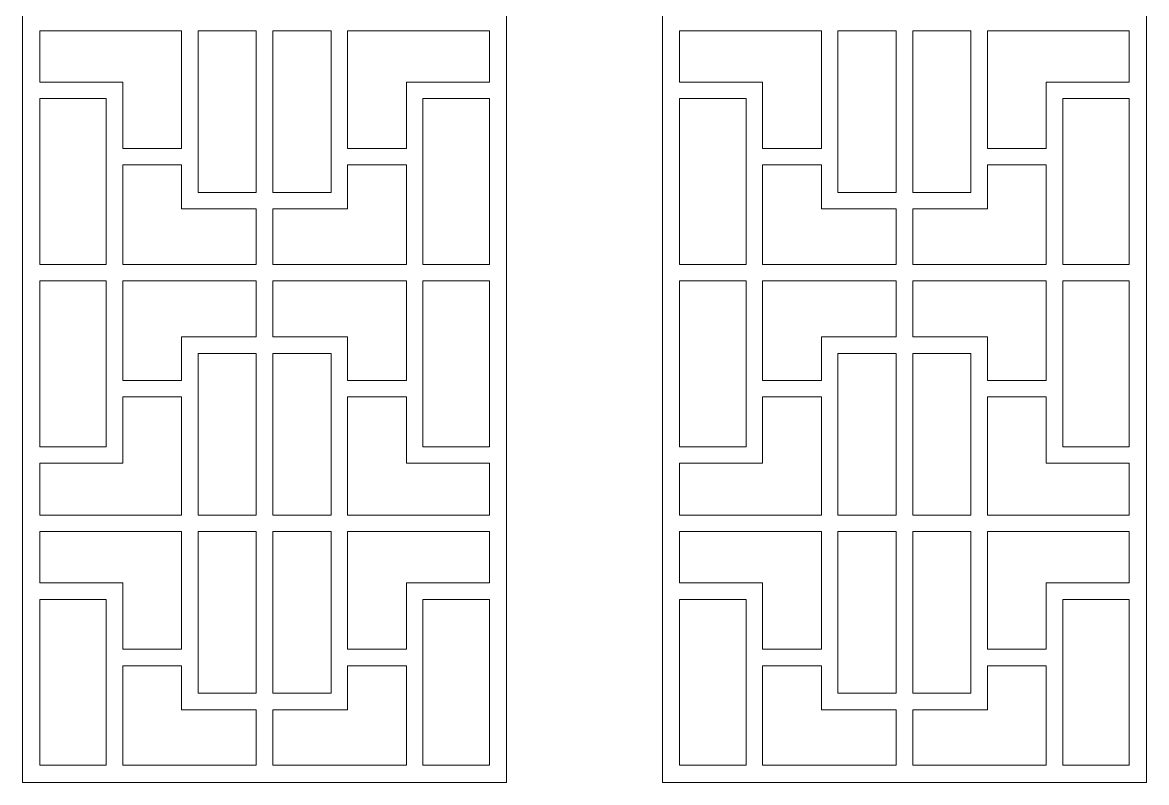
# Model space of a CAD drawing. Header units: centimetres. Extents: x -15.9 to -1.9, y -9.5 to 9.5.
# Drawn here: x -15.89 to -1.85, y -9.5 to 0 of the extents above; entities that cross this region are included whole.
import ezdxf

# ---------------------------------------------------------------- set-up
doc = ezdxf.new("R2010")
doc.units = ezdxf.units.CM
doc.header["$MEASUREMENT"] = 0
doc.layers.add('layer 1', color=7, linetype='Continuous')

msp = doc.modelspace()

# ---------------------------------------------------------------- linework, layer by layer
at = {"layer": 'layer 1', "color": 250, "lineweight": 9}
for points, knots in [([(-15.88583, 9.5), (-15.88583, 9.5), (-9.84037, 9.5), (-9.84037, 9.5), (-9.84037, 9.5), (-9.84037, 9.5), (-9.84037, -9.5), (-9.84037, -9.5), (-9.84037, -9.5), (-9.84037, -9.5), (-15.88583, -9.5), (-15.88583, -9.5), (-15.88583, -9.5), (-15.88583, -9.5), (-15.88583, 9.5), (-15.88583, 9.5)], [0, 0, 0, 0, 0.2, 0.2, 0.2, 0.2, 0.4, 0.4, 0.4, 0.4, 0.6, 0.6, 0.6, 0.6, 1, 1, 1, 1]), ([(-15.6699, -0.10683), (-15.6699, -0.10683), (-15.6699, -0.10683), (-15.6699, -0.10683), (-15.6699, -0.10683), (-15.6699, -0.10683), (-13.90009, -0.10683), (-13.90009, -0.10683), (-13.90009, -0.10683), (-13.90009, -0.10683), (-13.90009, -1.57613), (-13.90009, -1.57613), (-13.90009, -1.57613), (-13.90009, -1.57613), (-14.63343, -1.57613), (-14.63343, -1.57613), (-14.63343, -1.57613), (-14.63343, -1.57613), (-14.63343, -0.74783), (-14.63343, -0.74783), (-14.63343, -0.74783), (-14.97894, -0.74783), (-15.3244, -0.74783), (-15.6699, -0.74783), (-15.6699, -0.74783), (-15.6699, -0.74783), (-15.6699, -0.10683), (-15.6699, -0.10683)], [0, 0, 0, 0, 0.125, 0.125, 0.125, 0.125, 0.25, 0.25, 0.25, 0.25, 0.375, 0.375, 0.375, 0.375, 0.5, 0.5, 0.5, 0.5, 0.625, 0.625, 0.625, 0.625, 0.75, 0.75, 0.75, 0.75, 1, 1, 1, 1]), ([(-12.9668, -2.12583), (-12.9668, -2.12583), (-12.9668, -2.12583), (-12.9668, -2.12583), (-12.9668, -2.12583), (-12.9668, -2.12583), (-13.6927, -2.12583), (-13.6927, -2.12583), (-13.6927, -2.12583), (-13.6927, -2.12583), (-13.6927, -0.10683), (-13.6927, -0.10683), (-13.6927, -0.10683), (-13.6927, -0.10683), (-12.9668, -0.10683), (-12.9668, -0.10683), (-12.9668, -0.10683), (-12.9668, -0.10683), (-12.9668, -2.12583), (-12.9668, -2.12583)], [0, 0, 0, 0, 0.16666667, 0.16666667, 0.16666667, 0.16666667, 0.33333333, 0.33333333, 0.33333333, 0.33333333, 0.5, 0.5, 0.5, 0.5, 0.66666667, 0.66666667, 0.66666667, 0.66666667, 1, 1, 1, 1]), ([(-12.0335, -0.10683), (-12.0335, -0.10683), (-12.0335, -0.10683), (-12.0335, -0.10683), (-12.0335, -0.10683), (-12.0335, -0.10683), (-12.0335, -2.12583), (-12.0335, -2.12583), (-12.0335, -2.12583), (-12.0335, -2.12583), (-12.75938, -2.12583), (-12.75938, -2.12583), (-12.75938, -2.12583), (-12.75938, -2.12583), (-12.75938, -0.10683), (-12.75938, -0.10683), (-12.75938, -0.10683), (-12.75938, -0.10683), (-12.0335, -0.10683), (-12.0335, -0.10683)], [0, 0, 0, 0, 0.16666667, 0.16666667, 0.16666667, 0.16666667, 0.33333333, 0.33333333, 0.33333333, 0.33333333, 0.5, 0.5, 0.5, 0.5, 0.66666667, 0.66666667, 0.66666667, 0.66666667, 1, 1, 1, 1]), ([(-10.05628, -0.74783), (-10.05628, -0.74783), (-10.05628, -0.74783), (-10.05628, -0.74783), (-10.05628, -0.74783), (-10.40178, -0.74783), (-10.74726, -0.74783), (-11.09275, -0.74783), (-11.09275, -0.74783), (-11.09275, -0.74783), (-11.09275, -1.57613), (-11.09275, -1.57613), (-11.09275, -1.57613), (-11.09275, -1.57613), (-11.82609, -1.57613), (-11.82609, -1.57613), (-11.82609, -1.57613), (-11.82609, -1.57613), (-11.82609, -0.10683), (-11.82609, -0.10683), (-11.82609, -0.10683), (-11.82609, -0.10683), (-10.05628, -0.10683), (-10.05628, -0.10683), (-10.05628, -0.10683), (-10.05628, -0.10683), (-10.05628, -0.74783), (-10.05628, -0.74783)], [0, 0, 0, 0, 0.125, 0.125, 0.125, 0.125, 0.25, 0.25, 0.25, 0.25, 0.375, 0.375, 0.375, 0.375, 0.5, 0.5, 0.5, 0.5, 0.625, 0.625, 0.625, 0.625, 0.75, 0.75, 0.75, 0.75, 1, 1, 1, 1]), ([(-15.6699, -0.95491), (-15.6699, -0.95491), (-15.6699, -0.95491), (-15.6699, -0.95491), (-15.6699, -0.95491), (-15.6699, -0.95491), (-14.84084, -0.95491), (-14.84084, -0.95491), (-14.84084, -0.95491), (-14.84084, -0.95491), (-14.84084, -3.02567), (-14.84084, -3.02567), (-14.84084, -3.02567), (-14.84084, -3.02567), (-15.6699, -3.02567), (-15.6699, -3.02567), (-15.6699, -3.02567), (-15.6699, -3.02567), (-15.6699, -0.95491), (-15.6699, -0.95491)], [0, 0, 0, 0, 0.16666667, 0.16666667, 0.16666667, 0.16666667, 0.33333333, 0.33333333, 0.33333333, 0.33333333, 0.5, 0.5, 0.5, 0.5, 0.66666667, 0.66666667, 0.66666667, 0.66666667, 1, 1, 1, 1]), ([(-10.05628, -3.02567), (-10.05628, -3.02567), (-10.05628, -3.02567), (-10.05628, -3.02567), (-10.05628, -3.02567), (-10.05628, -3.02567), (-10.88534, -3.02567), (-10.88534, -3.02567), (-10.88534, -3.02567), (-10.88534, -3.02567), (-10.88534, -0.95491), (-10.88534, -0.95491), (-10.88534, -0.95491), (-10.88534, -0.95491), (-10.05628, -0.95491), (-10.05628, -0.95491), (-10.05628, -0.95491), (-10.05628, -0.95491), (-10.05628, -3.02567), (-10.05628, -3.02567)], [0, 0, 0, 0, 0.16666667, 0.16666667, 0.16666667, 0.16666667, 0.33333333, 0.33333333, 0.33333333, 0.33333333, 0.5, 0.5, 0.5, 0.5, 0.66666667, 0.66666667, 0.66666667, 0.66666667, 1, 1, 1, 1]), ([(-14.63343, -1.78321), (-14.63343, -1.78321), (-14.63343, -1.78321), (-14.63343, -1.78321), (-14.63343, -1.78321), (-14.63343, -1.78321), (-14.63343, -3.02567), (-14.63343, -3.02567), (-14.63343, -3.02567), (-14.63343, -3.02567), (-12.9668, -3.02567), (-12.9668, -3.02567), (-12.9668, -3.02567), (-12.9668, -3.02567), (-12.9668, -2.3329), (-12.9668, -2.3329), (-12.9668, -2.3329), (-12.9668, -2.3329), (-13.90009, -2.3329), (-13.90009, -2.3329), (-13.90009, -2.3329), (-13.90009, -2.3329), (-13.90009, -1.78321), (-13.90009, -1.78321), (-13.90009, -1.78321), (-13.90009, -1.78321), (-14.63343, -1.78321), (-14.63343, -1.78321)], [0, 0, 0, 0, 0.125, 0.125, 0.125, 0.125, 0.25, 0.25, 0.25, 0.25, 0.375, 0.375, 0.375, 0.375, 0.5, 0.5, 0.5, 0.5, 0.625, 0.625, 0.625, 0.625, 0.75, 0.75, 0.75, 0.75, 1, 1, 1, 1]), ([(-11.82609, -1.78321), (-11.82609, -1.78321), (-11.82609, -1.78321), (-11.82609, -1.78321), (-11.82609, -1.78321), (-11.82609, -1.78321), (-11.82609, -2.3329), (-11.82609, -2.3329), (-11.82609, -2.3329), (-11.82609, -2.3329), (-12.75938, -2.3329), (-12.75938, -2.3329), (-12.75938, -2.3329), (-12.75938, -2.3329), (-12.75938, -3.02567), (-12.75938, -3.02567), (-12.75938, -3.02567), (-12.75938, -3.02567), (-11.09275, -3.02567), (-11.09275, -3.02567), (-11.09275, -3.02567), (-11.09275, -3.02567), (-11.09275, -1.78321), (-11.09275, -1.78321), (-11.09275, -1.78321), (-11.09275, -1.78321), (-11.82609, -1.78321), (-11.82609, -1.78321)], [0, 0, 0, 0, 0.125, 0.125, 0.125, 0.125, 0.25, 0.25, 0.25, 0.25, 0.375, 0.375, 0.375, 0.375, 0.5, 0.5, 0.5, 0.5, 0.625, 0.625, 0.625, 0.625, 0.75, 0.75, 0.75, 0.75, 1, 1, 1, 1]), ([(-15.6699, -3.23275), (-15.6699, -3.23275), (-15.6699, -3.23275), (-15.6699, -3.23275), (-15.6699, -3.23275), (-15.6699, -3.23275), (-14.84084, -3.23275), (-14.84084, -3.23275), (-14.84084, -3.23275), (-14.84084, -3.23275), (-14.84084, -5.30351), (-14.84084, -5.30351), (-14.84084, -5.30351), (-14.84084, -5.30351), (-15.6699, -5.30351), (-15.6699, -5.30351), (-15.6699, -5.30351), (-15.6699, -5.30351), (-15.6699, -3.23275), (-15.6699, -3.23275)], [0, 0, 0, 0, 0.16666667, 0.16666667, 0.16666667, 0.16666667, 0.33333333, 0.33333333, 0.33333333, 0.33333333, 0.5, 0.5, 0.5, 0.5, 0.66666667, 0.66666667, 0.66666667, 0.66666667, 1, 1, 1, 1]), ([(-12.9668, -3.23275), (-12.9668, -3.23275), (-12.9668, -3.23275), (-12.9668, -3.23275), (-12.9668, -3.23275), (-12.9668, -3.23275), (-14.63343, -3.23275), (-14.63343, -3.23275), (-14.63343, -3.23275), (-14.63343, -3.23275), (-14.63343, -4.4752), (-14.63343, -4.4752), (-14.63343, -4.4752), (-14.63343, -4.4752), (-13.90009, -4.4752), (-13.90009, -4.4752), (-13.90009, -4.4752), (-13.90009, -4.4752), (-13.90009, -3.93209), (-13.90009, -3.93209), (-13.90009, -3.93209), (-13.90009, -3.93209), (-12.9668, -3.93209), (-12.9668, -3.93209), (-12.9668, -3.93209), (-12.9668, -3.93209), (-12.9668, -3.23275), (-12.9668, -3.23275)], [0, 0, 0, 0, 0.125, 0.125, 0.125, 0.125, 0.25, 0.25, 0.25, 0.25, 0.375, 0.375, 0.375, 0.375, 0.5, 0.5, 0.5, 0.5, 0.625, 0.625, 0.625, 0.625, 0.75, 0.75, 0.75, 0.75, 1, 1, 1, 1]), ([(-11.09275, -3.23275), (-11.09275, -3.23275), (-11.09275, -3.23275), (-11.09275, -3.23275), (-11.09275, -3.23275), (-11.09275, -3.23275), (-12.75938, -3.23275), (-12.75938, -3.23275), (-12.75938, -3.23275), (-12.75938, -3.23275), (-12.75938, -3.93209), (-12.75938, -3.93209), (-12.75938, -3.93209), (-12.75938, -3.93209), (-11.82609, -3.93209), (-11.82609, -3.93209), (-11.82609, -3.93209), (-11.82609, -3.93209), (-11.82609, -4.4752), (-11.82609, -4.4752), (-11.82609, -4.4752), (-11.82609, -4.4752), (-11.09275, -4.4752), (-11.09275, -4.4752), (-11.09275, -4.4752), (-11.09275, -4.4752), (-11.09275, -3.23275), (-11.09275, -3.23275)], [0, 0, 0, 0, 0.125, 0.125, 0.125, 0.125, 0.25, 0.25, 0.25, 0.25, 0.375, 0.375, 0.375, 0.375, 0.5, 0.5, 0.5, 0.5, 0.625, 0.625, 0.625, 0.625, 0.75, 0.75, 0.75, 0.75, 1, 1, 1, 1]), ([(-10.05628, -5.30351), (-10.05628, -5.30351), (-10.05628, -5.30351), (-10.05628, -5.30351), (-10.05628, -5.30351), (-10.05628, -5.30351), (-10.88534, -5.30351), (-10.88534, -5.30351), (-10.88534, -5.30351), (-10.88534, -5.30351), (-10.88534, -3.23275), (-10.88534, -3.23275), (-10.88534, -3.23275), (-10.88534, -3.23275), (-10.05628, -3.23275), (-10.05628, -3.23275), (-10.05628, -3.23275), (-10.05628, -3.23275), (-10.05628, -5.30351), (-10.05628, -5.30351)], [0, 0, 0, 0, 0.16666667, 0.16666667, 0.16666667, 0.16666667, 0.33333333, 0.33333333, 0.33333333, 0.33333333, 0.5, 0.5, 0.5, 0.5, 0.66666667, 0.66666667, 0.66666667, 0.66666667, 1, 1, 1, 1]), ([(-13.6927, -4.13916), (-13.6927, -4.13916), (-13.6927, -4.13916), (-13.6927, -4.13916), (-13.6927, -4.13916), (-13.6927, -4.13916), (-12.9668, -4.13916), (-12.9668, -4.13916), (-12.9668, -4.13916), (-12.9668, -4.13916), (-12.9668, -6.15817), (-12.9668, -6.15817), (-12.9668, -6.15817), (-12.9668, -6.15817), (-13.6927, -6.15817), (-13.6927, -6.15817), (-13.6927, -6.15817), (-13.6927, -6.15817), (-13.6927, -4.13916), (-13.6927, -4.13916)], [0, 0, 0, 0, 0.16666667, 0.16666667, 0.16666667, 0.16666667, 0.33333333, 0.33333333, 0.33333333, 0.33333333, 0.5, 0.5, 0.5, 0.5, 0.66666667, 0.66666667, 0.66666667, 0.66666667, 1, 1, 1, 1]), ([(-12.75938, -4.13916), (-12.75938, -4.13916), (-12.75938, -4.13916), (-12.75938, -4.13916), (-12.75938, -4.13916), (-12.75938, -4.13916), (-12.0335, -4.13916), (-12.0335, -4.13916), (-12.0335, -4.13916), (-12.0335, -4.13916), (-12.0335, -6.15817), (-12.0335, -6.15817), (-12.0335, -6.15817), (-12.0335, -6.15817), (-12.75938, -6.15817), (-12.75938, -6.15817), (-12.75938, -6.15817), (-12.75938, -6.15817), (-12.75938, -4.13916), (-12.75938, -4.13916)], [0, 0, 0, 0, 0.16666667, 0.16666667, 0.16666667, 0.16666667, 0.33333333, 0.33333333, 0.33333333, 0.33333333, 0.5, 0.5, 0.5, 0.5, 0.66666667, 0.66666667, 0.66666667, 0.66666667, 1, 1, 1, 1]), ([(-15.6699, -5.51059), (-15.6699, -5.51059), (-15.6699, -5.51059), (-15.6699, -5.51059), (-15.6699, -5.51059), (-15.3244, -5.51059), (-14.97894, -5.51059), (-14.63343, -5.51059), (-14.63343, -5.51059), (-14.63343, -5.51059), (-14.63343, -4.68229), (-14.63343, -4.68229), (-14.63343, -4.68229), (-14.63343, -4.68229), (-13.90009, -4.68229), (-13.90009, -4.68229), (-13.90009, -4.68229), (-13.90009, -4.68229), (-13.90009, -6.15817), (-13.90009, -6.15817), (-13.90009, -6.15817), (-13.90009, -6.15817), (-15.6699, -6.15817), (-15.6699, -6.15817), (-15.6699, -6.15817), (-15.6699, -6.15817), (-15.6699, -5.51059), (-15.6699, -5.51059)], [0, 0, 0, 0, 0.125, 0.125, 0.125, 0.125, 0.25, 0.25, 0.25, 0.25, 0.375, 0.375, 0.375, 0.375, 0.5, 0.5, 0.5, 0.5, 0.625, 0.625, 0.625, 0.625, 0.75, 0.75, 0.75, 0.75, 1, 1, 1, 1]), ([(-10.05628, -6.15817), (-10.05628, -6.15817), (-10.05628, -6.15817), (-10.05628, -6.15817), (-10.05628, -6.15817), (-10.05628, -6.15817), (-11.82609, -6.15817), (-11.82609, -6.15817), (-11.82609, -6.15817), (-11.82609, -6.15817), (-11.82609, -4.68229), (-11.82609, -4.68229), (-11.82609, -4.68229), (-11.82609, -4.68229), (-11.09275, -4.68229), (-11.09275, -4.68229), (-11.09275, -4.68229), (-11.09275, -4.68229), (-11.09275, -5.51059), (-11.09275, -5.51059), (-11.09275, -5.51059), (-10.74726, -5.51059), (-10.40178, -5.51059), (-10.05628, -5.51059), (-10.05628, -5.51059), (-10.05628, -5.51059), (-10.05628, -6.15817), (-10.05628, -6.15817)], [0, 0, 0, 0, 0.125, 0.125, 0.125, 0.125, 0.25, 0.25, 0.25, 0.25, 0.375, 0.375, 0.375, 0.375, 0.5, 0.5, 0.5, 0.5, 0.625, 0.625, 0.625, 0.625, 0.75, 0.75, 0.75, 0.75, 1, 1, 1, 1]), ([(-15.6699, -6.36525), (-15.6699, -6.36525), (-15.6699, -6.36525), (-15.6699, -6.36525), (-15.6699, -6.36525), (-15.6699, -6.36525), (-13.90009, -6.36525), (-13.90009, -6.36525), (-13.90009, -6.36525), (-13.90009, -6.36525), (-13.90009, -7.83456), (-13.90009, -7.83456), (-13.90009, -7.83456), (-13.90009, -7.83456), (-14.63343, -7.83456), (-14.63343, -7.83456), (-14.63343, -7.83456), (-14.63343, -7.83456), (-14.63343, -7.00625), (-14.63343, -7.00625), (-14.63343, -7.00625), (-14.97894, -7.00625), (-15.3244, -7.00625), (-15.6699, -7.00625), (-15.6699, -7.00625), (-15.6699, -7.00625), (-15.6699, -6.36525), (-15.6699, -6.36525)], [0, 0, 0, 0, 0.125, 0.125, 0.125, 0.125, 0.25, 0.25, 0.25, 0.25, 0.375, 0.375, 0.375, 0.375, 0.5, 0.5, 0.5, 0.5, 0.625, 0.625, 0.625, 0.625, 0.75, 0.75, 0.75, 0.75, 1, 1, 1, 1]), ([(-12.9668, -8.38424), (-12.9668, -8.38424), (-12.9668, -8.38424), (-12.9668, -8.38424), (-12.9668, -8.38424), (-12.9668, -8.38424), (-13.6927, -8.38424), (-13.6927, -8.38424), (-13.6927, -8.38424), (-13.6927, -8.38424), (-13.6927, -6.36525), (-13.6927, -6.36525), (-13.6927, -6.36525), (-13.6927, -6.36525), (-12.9668, -6.36525), (-12.9668, -6.36525), (-12.9668, -6.36525), (-12.9668, -6.36525), (-12.9668, -8.38424), (-12.9668, -8.38424)], [0, 0, 0, 0, 0.16666667, 0.16666667, 0.16666667, 0.16666667, 0.33333333, 0.33333333, 0.33333333, 0.33333333, 0.5, 0.5, 0.5, 0.5, 0.66666667, 0.66666667, 0.66666667, 0.66666667, 1, 1, 1, 1]), ([(-12.0335, -6.36525), (-12.0335, -6.36525), (-12.0335, -6.36525), (-12.0335, -6.36525), (-12.0335, -6.36525), (-12.0335, -6.36525), (-12.0335, -8.38424), (-12.0335, -8.38424), (-12.0335, -8.38424), (-12.0335, -8.38424), (-12.75938, -8.38424), (-12.75938, -8.38424), (-12.75938, -8.38424), (-12.75938, -8.38424), (-12.75938, -6.36525), (-12.75938, -6.36525), (-12.75938, -6.36525), (-12.75938, -6.36525), (-12.0335, -6.36525), (-12.0335, -6.36525)], [0, 0, 0, 0, 0.16666667, 0.16666667, 0.16666667, 0.16666667, 0.33333333, 0.33333333, 0.33333333, 0.33333333, 0.5, 0.5, 0.5, 0.5, 0.66666667, 0.66666667, 0.66666667, 0.66666667, 1, 1, 1, 1]), ([(-10.05628, -7.00625), (-10.05628, -7.00625), (-10.05628, -7.00625), (-10.05628, -7.00625), (-10.05628, -7.00625), (-10.40178, -7.00625), (-10.74726, -7.00625), (-11.09275, -7.00625), (-11.09275, -7.00625), (-11.09275, -7.00625), (-11.09275, -7.83456), (-11.09275, -7.83456), (-11.09275, -7.83456), (-11.09275, -7.83456), (-11.82609, -7.83456), (-11.82609, -7.83456), (-11.82609, -7.83456), (-11.82609, -7.83456), (-11.82609, -6.36525), (-11.82609, -6.36525), (-11.82609, -6.36525), (-11.82609, -6.36525), (-10.05628, -6.36525), (-10.05628, -6.36525), (-10.05628, -6.36525), (-10.05628, -6.36525), (-10.05628, -7.00625), (-10.05628, -7.00625)], [0, 0, 0, 0, 0.125, 0.125, 0.125, 0.125, 0.25, 0.25, 0.25, 0.25, 0.375, 0.375, 0.375, 0.375, 0.5, 0.5, 0.5, 0.5, 0.625, 0.625, 0.625, 0.625, 0.75, 0.75, 0.75, 0.75, 1, 1, 1, 1]), ([(-15.6699, -7.21333), (-15.6699, -7.21333), (-15.6699, -7.21333), (-15.6699, -7.21333), (-15.6699, -7.21333), (-15.6699, -7.21333), (-14.84084, -7.21333), (-14.84084, -7.21333), (-14.84084, -7.21333), (-14.84084, -7.21333), (-14.84084, -9.28409), (-14.84084, -9.28409), (-14.84084, -9.28409), (-14.84084, -9.28409), (-15.6699, -9.28409), (-15.6699, -9.28409), (-15.6699, -9.28409), (-15.6699, -9.28409), (-15.6699, -7.21333), (-15.6699, -7.21333)], [0, 0, 0, 0, 0.16666667, 0.16666667, 0.16666667, 0.16666667, 0.33333333, 0.33333333, 0.33333333, 0.33333333, 0.5, 0.5, 0.5, 0.5, 0.66666667, 0.66666667, 0.66666667, 0.66666667, 1, 1, 1, 1]), ([(-10.88534, -9.28409), (-10.88534, -9.28409), (-10.88534, -9.28409), (-10.88534, -9.28409), (-10.88534, -9.28409), (-10.88534, -9.28409), (-10.88534, -7.21333), (-10.88534, -7.21333), (-10.88534, -7.21333), (-10.88534, -7.21333), (-10.05628, -7.21333), (-10.05628, -7.21333), (-10.05628, -7.21333), (-10.05628, -7.21333), (-10.05628, -9.28409), (-10.05628, -9.28409), (-10.05628, -9.28409), (-10.05628, -9.28409), (-10.88534, -9.28409), (-10.88534, -9.28409)], [0, 0, 0, 0, 0.16666667, 0.16666667, 0.16666667, 0.16666667, 0.33333333, 0.33333333, 0.33333333, 0.33333333, 0.5, 0.5, 0.5, 0.5, 0.66666667, 0.66666667, 0.66666667, 0.66666667, 1, 1, 1, 1]), ([(-14.63343, -9.28409), (-14.63343, -9.28409), (-14.63343, -9.28409), (-14.63343, -9.28409), (-14.63343, -9.28409), (-14.63343, -9.28409), (-14.63343, -8.04163), (-14.63343, -8.04163), (-14.63343, -8.04163), (-14.63343, -8.04163), (-13.90009, -8.04163), (-13.90009, -8.04163), (-13.90009, -8.04163), (-13.90009, -8.04163), (-13.90009, -8.59133), (-13.90009, -8.59133), (-13.90009, -8.59133), (-13.90009, -8.59133), (-12.9668, -8.59133), (-12.9668, -8.59133), (-12.9668, -8.59133), (-12.9668, -8.59133), (-12.9668, -9.28409), (-12.9668, -9.28409), (-12.9668, -9.28409), (-12.9668, -9.28409), (-14.63343, -9.28409), (-14.63343, -9.28409)], [0, 0, 0, 0, 0.125, 0.125, 0.125, 0.125, 0.25, 0.25, 0.25, 0.25, 0.375, 0.375, 0.375, 0.375, 0.5, 0.5, 0.5, 0.5, 0.625, 0.625, 0.625, 0.625, 0.75, 0.75, 0.75, 0.75, 1, 1, 1, 1]), ([(-12.75938, -9.28409), (-12.75938, -9.28409), (-12.75938, -9.28409), (-12.75938, -9.28409), (-12.75938, -9.28409), (-12.75938, -9.28409), (-12.75938, -8.59133), (-12.75938, -8.59133), (-12.75938, -8.59133), (-12.75938, -8.59133), (-11.82609, -8.59133), (-11.82609, -8.59133), (-11.82609, -8.59133), (-11.82609, -8.59133), (-11.82609, -8.04163), (-11.82609, -8.04163), (-11.82609, -8.04163), (-11.82609, -8.04163), (-11.09275, -8.04163), (-11.09275, -8.04163), (-11.09275, -8.04163), (-11.09275, -8.04163), (-11.09275, -9.28409), (-11.09275, -9.28409), (-11.09275, -9.28409), (-11.09275, -9.28409), (-12.75938, -9.28409), (-12.75938, -9.28409)], [0, 0, 0, 0, 0.125, 0.125, 0.125, 0.125, 0.25, 0.25, 0.25, 0.25, 0.375, 0.375, 0.375, 0.375, 0.5, 0.5, 0.5, 0.5, 0.625, 0.625, 0.625, 0.625, 0.75, 0.75, 0.75, 0.75, 1, 1, 1, 1])]:
    msp.add_open_spline(points, degree=3, knots=knots, dxfattribs=at)
at = {"layer": 'layer 1', "color": 7, "lineweight": 9}
for points, knots in [([(-7.89628, 9.5), (-7.89628, 9.5), (-1.85082, 9.5), (-1.85082, 9.5), (-1.85082, 9.5), (-1.85082, 9.5), (-1.85082, -9.5), (-1.85082, -9.5), (-1.85082, -9.5), (-1.85082, -9.5), (-7.89628, -9.5), (-7.89628, -9.5), (-7.89628, -9.5), (-7.89628, -9.5), (-7.89628, 9.5), (-7.89628, 9.5)], [0, 0, 0, 0, 0.2, 0.2, 0.2, 0.2, 0.4, 0.4, 0.4, 0.4, 0.6, 0.6, 0.6, 0.6, 1, 1, 1, 1]), ([(-7.68035, -0.10683), (-7.68035, -0.10683), (-7.68035, -0.10683), (-7.68035, -0.10683), (-7.68035, -0.10683), (-7.68035, -0.10683), (-5.91054, -0.10683), (-5.91054, -0.10683), (-5.91054, -0.10683), (-5.91054, -0.10683), (-5.91054, -1.57613), (-5.91054, -1.57613), (-5.91054, -1.57613), (-5.91054, -1.57613), (-6.64388, -1.57613), (-6.64388, -1.57613), (-6.64388, -1.57613), (-6.64388, -1.57613), (-6.64388, -0.74783), (-6.64388, -0.74783), (-6.64388, -0.74783), (-6.98939, -0.74783), (-7.33485, -0.74783), (-7.68035, -0.74783), (-7.68035, -0.74783), (-7.68035, -0.74783), (-7.68035, -0.10683), (-7.68035, -0.10683)], [0, 0, 0, 0, 0.125, 0.125, 0.125, 0.125, 0.25, 0.25, 0.25, 0.25, 0.375, 0.375, 0.375, 0.375, 0.5, 0.5, 0.5, 0.5, 0.625, 0.625, 0.625, 0.625, 0.75, 0.75, 0.75, 0.75, 1, 1, 1, 1]), ([(-4.97725, -2.12583), (-4.97725, -2.12583), (-4.97725, -2.12583), (-4.97725, -2.12583), (-4.97725, -2.12583), (-4.97725, -2.12583), (-5.70315, -2.12583), (-5.70315, -2.12583), (-5.70315, -2.12583), (-5.70315, -2.12583), (-5.70315, -0.10683), (-5.70315, -0.10683), (-5.70315, -0.10683), (-5.70315, -0.10683), (-4.97725, -0.10683), (-4.97725, -0.10683), (-4.97725, -0.10683), (-4.97725, -0.10683), (-4.97725, -2.12583), (-4.97725, -2.12583)], [0, 0, 0, 0, 0.16666667, 0.16666667, 0.16666667, 0.16666667, 0.33333333, 0.33333333, 0.33333333, 0.33333333, 0.5, 0.5, 0.5, 0.5, 0.66666667, 0.66666667, 0.66666667, 0.66666667, 1, 1, 1, 1]), ([(-4.04395, -0.10683), (-4.04395, -0.10683), (-4.04395, -0.10683), (-4.04395, -0.10683), (-4.04395, -0.10683), (-4.04395, -0.10683), (-4.04395, -2.12583), (-4.04395, -2.12583), (-4.04395, -2.12583), (-4.04395, -2.12583), (-4.76983, -2.12583), (-4.76983, -2.12583), (-4.76983, -2.12583), (-4.76983, -2.12583), (-4.76983, -0.10683), (-4.76983, -0.10683), (-4.76983, -0.10683), (-4.76983, -0.10683), (-4.04395, -0.10683), (-4.04395, -0.10683)], [0, 0, 0, 0, 0.16666667, 0.16666667, 0.16666667, 0.16666667, 0.33333333, 0.33333333, 0.33333333, 0.33333333, 0.5, 0.5, 0.5, 0.5, 0.66666667, 0.66666667, 0.66666667, 0.66666667, 1, 1, 1, 1]), ([(-2.06673, -0.74783), (-2.06673, -0.74783), (-2.06673, -0.74783), (-2.06673, -0.74783), (-2.06673, -0.74783), (-2.41223, -0.74783), (-2.75771, -0.74783), (-3.1032, -0.74783), (-3.1032, -0.74783), (-3.1032, -0.74783), (-3.1032, -1.57613), (-3.1032, -1.57613), (-3.1032, -1.57613), (-3.1032, -1.57613), (-3.83654, -1.57613), (-3.83654, -1.57613), (-3.83654, -1.57613), (-3.83654, -1.57613), (-3.83654, -0.10683), (-3.83654, -0.10683), (-3.83654, -0.10683), (-3.83654, -0.10683), (-2.06673, -0.10683), (-2.06673, -0.10683), (-2.06673, -0.10683), (-2.06673, -0.10683), (-2.06673, -0.74783), (-2.06673, -0.74783)], [0, 0, 0, 0, 0.125, 0.125, 0.125, 0.125, 0.25, 0.25, 0.25, 0.25, 0.375, 0.375, 0.375, 0.375, 0.5, 0.5, 0.5, 0.5, 0.625, 0.625, 0.625, 0.625, 0.75, 0.75, 0.75, 0.75, 1, 1, 1, 1]), ([(-7.68035, -0.95491), (-7.68035, -0.95491), (-7.68035, -0.95491), (-7.68035, -0.95491), (-7.68035, -0.95491), (-7.68035, -0.95491), (-6.85129, -0.95491), (-6.85129, -0.95491), (-6.85129, -0.95491), (-6.85129, -0.95491), (-6.85129, -3.02567), (-6.85129, -3.02567), (-6.85129, -3.02567), (-6.85129, -3.02567), (-7.68035, -3.02567), (-7.68035, -3.02567), (-7.68035, -3.02567), (-7.68035, -3.02567), (-7.68035, -0.95491), (-7.68035, -0.95491)], [0, 0, 0, 0, 0.16666667, 0.16666667, 0.16666667, 0.16666667, 0.33333333, 0.33333333, 0.33333333, 0.33333333, 0.5, 0.5, 0.5, 0.5, 0.66666667, 0.66666667, 0.66666667, 0.66666667, 1, 1, 1, 1]), ([(-2.06673, -3.02567), (-2.06673, -3.02567), (-2.06673, -3.02567), (-2.06673, -3.02567), (-2.06673, -3.02567), (-2.06673, -3.02567), (-2.89579, -3.02567), (-2.89579, -3.02567), (-2.89579, -3.02567), (-2.89579, -3.02567), (-2.89579, -0.95491), (-2.89579, -0.95491), (-2.89579, -0.95491), (-2.89579, -0.95491), (-2.06673, -0.95491), (-2.06673, -0.95491), (-2.06673, -0.95491), (-2.06673, -0.95491), (-2.06673, -3.02567), (-2.06673, -3.02567)], [0, 0, 0, 0, 0.16666667, 0.16666667, 0.16666667, 0.16666667, 0.33333333, 0.33333333, 0.33333333, 0.33333333, 0.5, 0.5, 0.5, 0.5, 0.66666667, 0.66666667, 0.66666667, 0.66666667, 1, 1, 1, 1]), ([(-6.64388, -1.78321), (-6.64388, -1.78321), (-6.64388, -1.78321), (-6.64388, -1.78321), (-6.64388, -1.78321), (-6.64388, -1.78321), (-6.64388, -3.02567), (-6.64388, -3.02567), (-6.64388, -3.02567), (-6.64388, -3.02567), (-4.97725, -3.02567), (-4.97725, -3.02567), (-4.97725, -3.02567), (-4.97725, -3.02567), (-4.97725, -2.3329), (-4.97725, -2.3329), (-4.97725, -2.3329), (-4.97725, -2.3329), (-5.91054, -2.3329), (-5.91054, -2.3329), (-5.91054, -2.3329), (-5.91054, -2.3329), (-5.91054, -1.78321), (-5.91054, -1.78321), (-5.91054, -1.78321), (-5.91054, -1.78321), (-6.64388, -1.78321), (-6.64388, -1.78321)], [0, 0, 0, 0, 0.125, 0.125, 0.125, 0.125, 0.25, 0.25, 0.25, 0.25, 0.375, 0.375, 0.375, 0.375, 0.5, 0.5, 0.5, 0.5, 0.625, 0.625, 0.625, 0.625, 0.75, 0.75, 0.75, 0.75, 1, 1, 1, 1]), ([(-3.83654, -1.78321), (-3.83654, -1.78321), (-3.83654, -1.78321), (-3.83654, -1.78321), (-3.83654, -1.78321), (-3.83654, -1.78321), (-3.83654, -2.3329), (-3.83654, -2.3329), (-3.83654, -2.3329), (-3.83654, -2.3329), (-4.76983, -2.3329), (-4.76983, -2.3329), (-4.76983, -2.3329), (-4.76983, -2.3329), (-4.76983, -3.02567), (-4.76983, -3.02567), (-4.76983, -3.02567), (-4.76983, -3.02567), (-3.1032, -3.02567), (-3.1032, -3.02567), (-3.1032, -3.02567), (-3.1032, -3.02567), (-3.1032, -1.78321), (-3.1032, -1.78321), (-3.1032, -1.78321), (-3.1032, -1.78321), (-3.83654, -1.78321), (-3.83654, -1.78321)], [0, 0, 0, 0, 0.125, 0.125, 0.125, 0.125, 0.25, 0.25, 0.25, 0.25, 0.375, 0.375, 0.375, 0.375, 0.5, 0.5, 0.5, 0.5, 0.625, 0.625, 0.625, 0.625, 0.75, 0.75, 0.75, 0.75, 1, 1, 1, 1]), ([(-7.68035, -3.23275), (-7.68035, -3.23275), (-7.68035, -3.23275), (-7.68035, -3.23275), (-7.68035, -3.23275), (-7.68035, -3.23275), (-6.85129, -3.23275), (-6.85129, -3.23275), (-6.85129, -3.23275), (-6.85129, -3.23275), (-6.85129, -5.30351), (-6.85129, -5.30351), (-6.85129, -5.30351), (-6.85129, -5.30351), (-7.68035, -5.30351), (-7.68035, -5.30351), (-7.68035, -5.30351), (-7.68035, -5.30351), (-7.68035, -3.23275), (-7.68035, -3.23275)], [0, 0, 0, 0, 0.16666667, 0.16666667, 0.16666667, 0.16666667, 0.33333333, 0.33333333, 0.33333333, 0.33333333, 0.5, 0.5, 0.5, 0.5, 0.66666667, 0.66666667, 0.66666667, 0.66666667, 1, 1, 1, 1]), ([(-4.97725, -3.23275), (-4.97725, -3.23275), (-4.97725, -3.23275), (-4.97725, -3.23275), (-4.97725, -3.23275), (-4.97725, -3.23275), (-6.64388, -3.23275), (-6.64388, -3.23275), (-6.64388, -3.23275), (-6.64388, -3.23275), (-6.64388, -4.4752), (-6.64388, -4.4752), (-6.64388, -4.4752), (-6.64388, -4.4752), (-5.91054, -4.4752), (-5.91054, -4.4752), (-5.91054, -4.4752), (-5.91054, -4.4752), (-5.91054, -3.93209), (-5.91054, -3.93209), (-5.91054, -3.93209), (-5.91054, -3.93209), (-4.97725, -3.93209), (-4.97725, -3.93209), (-4.97725, -3.93209), (-4.97725, -3.93209), (-4.97725, -3.23275), (-4.97725, -3.23275)], [0, 0, 0, 0, 0.125, 0.125, 0.125, 0.125, 0.25, 0.25, 0.25, 0.25, 0.375, 0.375, 0.375, 0.375, 0.5, 0.5, 0.5, 0.5, 0.625, 0.625, 0.625, 0.625, 0.75, 0.75, 0.75, 0.75, 1, 1, 1, 1]), ([(-3.1032, -3.23275), (-3.1032, -3.23275), (-3.1032, -3.23275), (-3.1032, -3.23275), (-3.1032, -3.23275), (-3.1032, -3.23275), (-4.76983, -3.23275), (-4.76983, -3.23275), (-4.76983, -3.23275), (-4.76983, -3.23275), (-4.76983, -3.93209), (-4.76983, -3.93209), (-4.76983, -3.93209), (-4.76983, -3.93209), (-3.83654, -3.93209), (-3.83654, -3.93209), (-3.83654, -3.93209), (-3.83654, -3.93209), (-3.83654, -4.4752), (-3.83654, -4.4752), (-3.83654, -4.4752), (-3.83654, -4.4752), (-3.1032, -4.4752), (-3.1032, -4.4752), (-3.1032, -4.4752), (-3.1032, -4.4752), (-3.1032, -3.23275), (-3.1032, -3.23275)], [0, 0, 0, 0, 0.125, 0.125, 0.125, 0.125, 0.25, 0.25, 0.25, 0.25, 0.375, 0.375, 0.375, 0.375, 0.5, 0.5, 0.5, 0.5, 0.625, 0.625, 0.625, 0.625, 0.75, 0.75, 0.75, 0.75, 1, 1, 1, 1]), ([(-2.06673, -5.30351), (-2.06673, -5.30351), (-2.06673, -5.30351), (-2.06673, -5.30351), (-2.06673, -5.30351), (-2.06673, -5.30351), (-2.89579, -5.30351), (-2.89579, -5.30351), (-2.89579, -5.30351), (-2.89579, -5.30351), (-2.89579, -3.23275), (-2.89579, -3.23275), (-2.89579, -3.23275), (-2.89579, -3.23275), (-2.06673, -3.23275), (-2.06673, -3.23275), (-2.06673, -3.23275), (-2.06673, -3.23275), (-2.06673, -5.30351), (-2.06673, -5.30351)], [0, 0, 0, 0, 0.16666667, 0.16666667, 0.16666667, 0.16666667, 0.33333333, 0.33333333, 0.33333333, 0.33333333, 0.5, 0.5, 0.5, 0.5, 0.66666667, 0.66666667, 0.66666667, 0.66666667, 1, 1, 1, 1]), ([(-5.70315, -4.13916), (-5.70315, -4.13916), (-5.70315, -4.13916), (-5.70315, -4.13916), (-5.70315, -4.13916), (-5.70315, -4.13916), (-4.97725, -4.13916), (-4.97725, -4.13916), (-4.97725, -4.13916), (-4.97725, -4.13916), (-4.97725, -6.15817), (-4.97725, -6.15817), (-4.97725, -6.15817), (-4.97725, -6.15817), (-5.70315, -6.15817), (-5.70315, -6.15817), (-5.70315, -6.15817), (-5.70315, -6.15817), (-5.70315, -4.13916), (-5.70315, -4.13916)], [0, 0, 0, 0, 0.16666667, 0.16666667, 0.16666667, 0.16666667, 0.33333333, 0.33333333, 0.33333333, 0.33333333, 0.5, 0.5, 0.5, 0.5, 0.66666667, 0.66666667, 0.66666667, 0.66666667, 1, 1, 1, 1]), ([(-4.76983, -4.13916), (-4.76983, -4.13916), (-4.76983, -4.13916), (-4.76983, -4.13916), (-4.76983, -4.13916), (-4.76983, -4.13916), (-4.04395, -4.13916), (-4.04395, -4.13916), (-4.04395, -4.13916), (-4.04395, -4.13916), (-4.04395, -6.15817), (-4.04395, -6.15817), (-4.04395, -6.15817), (-4.04395, -6.15817), (-4.76983, -6.15817), (-4.76983, -6.15817), (-4.76983, -6.15817), (-4.76983, -6.15817), (-4.76983, -4.13916), (-4.76983, -4.13916)], [0, 0, 0, 0, 0.16666667, 0.16666667, 0.16666667, 0.16666667, 0.33333333, 0.33333333, 0.33333333, 0.33333333, 0.5, 0.5, 0.5, 0.5, 0.66666667, 0.66666667, 0.66666667, 0.66666667, 1, 1, 1, 1]), ([(-7.68035, -5.51059), (-7.68035, -5.51059), (-7.68035, -5.51059), (-7.68035, -5.51059), (-7.68035, -5.51059), (-7.33485, -5.51059), (-6.98939, -5.51059), (-6.64388, -5.51059), (-6.64388, -5.51059), (-6.64388, -5.51059), (-6.64388, -4.68229), (-6.64388, -4.68229), (-6.64388, -4.68229), (-6.64388, -4.68229), (-5.91054, -4.68229), (-5.91054, -4.68229), (-5.91054, -4.68229), (-5.91054, -4.68229), (-5.91054, -6.15817), (-5.91054, -6.15817), (-5.91054, -6.15817), (-5.91054, -6.15817), (-7.68035, -6.15817), (-7.68035, -6.15817), (-7.68035, -6.15817), (-7.68035, -6.15817), (-7.68035, -5.51059), (-7.68035, -5.51059)], [0, 0, 0, 0, 0.125, 0.125, 0.125, 0.125, 0.25, 0.25, 0.25, 0.25, 0.375, 0.375, 0.375, 0.375, 0.5, 0.5, 0.5, 0.5, 0.625, 0.625, 0.625, 0.625, 0.75, 0.75, 0.75, 0.75, 1, 1, 1, 1]), ([(-2.06673, -6.15817), (-2.06673, -6.15817), (-2.06673, -6.15817), (-2.06673, -6.15817), (-2.06673, -6.15817), (-2.06673, -6.15817), (-3.83654, -6.15817), (-3.83654, -6.15817), (-3.83654, -6.15817), (-3.83654, -6.15817), (-3.83654, -4.68229), (-3.83654, -4.68229), (-3.83654, -4.68229), (-3.83654, -4.68229), (-3.1032, -4.68229), (-3.1032, -4.68229), (-3.1032, -4.68229), (-3.1032, -4.68229), (-3.1032, -5.51059), (-3.1032, -5.51059), (-3.1032, -5.51059), (-2.75771, -5.51059), (-2.41223, -5.51059), (-2.06673, -5.51059), (-2.06673, -5.51059), (-2.06673, -5.51059), (-2.06673, -6.15817), (-2.06673, -6.15817)], [0, 0, 0, 0, 0.125, 0.125, 0.125, 0.125, 0.25, 0.25, 0.25, 0.25, 0.375, 0.375, 0.375, 0.375, 0.5, 0.5, 0.5, 0.5, 0.625, 0.625, 0.625, 0.625, 0.75, 0.75, 0.75, 0.75, 1, 1, 1, 1]), ([(-7.68035, -6.36525), (-7.68035, -6.36525), (-7.68035, -6.36525), (-7.68035, -6.36525), (-7.68035, -6.36525), (-7.68035, -6.36525), (-5.91054, -6.36525), (-5.91054, -6.36525), (-5.91054, -6.36525), (-5.91054, -6.36525), (-5.91054, -7.83456), (-5.91054, -7.83456), (-5.91054, -7.83456), (-5.91054, -7.83456), (-6.64388, -7.83456), (-6.64388, -7.83456), (-6.64388, -7.83456), (-6.64388, -7.83456), (-6.64388, -7.00625), (-6.64388, -7.00625), (-6.64388, -7.00625), (-6.98939, -7.00625), (-7.33485, -7.00625), (-7.68035, -7.00625), (-7.68035, -7.00625), (-7.68035, -7.00625), (-7.68035, -6.36525), (-7.68035, -6.36525)], [0, 0, 0, 0, 0.125, 0.125, 0.125, 0.125, 0.25, 0.25, 0.25, 0.25, 0.375, 0.375, 0.375, 0.375, 0.5, 0.5, 0.5, 0.5, 0.625, 0.625, 0.625, 0.625, 0.75, 0.75, 0.75, 0.75, 1, 1, 1, 1]), ([(-4.97725, -8.38424), (-4.97725, -8.38424), (-4.97725, -8.38424), (-4.97725, -8.38424), (-4.97725, -8.38424), (-4.97725, -8.38424), (-5.70315, -8.38424), (-5.70315, -8.38424), (-5.70315, -8.38424), (-5.70315, -8.38424), (-5.70315, -6.36525), (-5.70315, -6.36525), (-5.70315, -6.36525), (-5.70315, -6.36525), (-4.97725, -6.36525), (-4.97725, -6.36525), (-4.97725, -6.36525), (-4.97725, -6.36525), (-4.97725, -8.38424), (-4.97725, -8.38424)], [0, 0, 0, 0, 0.16666667, 0.16666667, 0.16666667, 0.16666667, 0.33333333, 0.33333333, 0.33333333, 0.33333333, 0.5, 0.5, 0.5, 0.5, 0.66666667, 0.66666667, 0.66666667, 0.66666667, 1, 1, 1, 1]), ([(-4.04395, -6.36525), (-4.04395, -6.36525), (-4.04395, -6.36525), (-4.04395, -6.36525), (-4.04395, -6.36525), (-4.04395, -6.36525), (-4.04395, -8.38424), (-4.04395, -8.38424), (-4.04395, -8.38424), (-4.04395, -8.38424), (-4.76983, -8.38424), (-4.76983, -8.38424), (-4.76983, -8.38424), (-4.76983, -8.38424), (-4.76983, -6.36525), (-4.76983, -6.36525), (-4.76983, -6.36525), (-4.76983, -6.36525), (-4.04395, -6.36525), (-4.04395, -6.36525)], [0, 0, 0, 0, 0.16666667, 0.16666667, 0.16666667, 0.16666667, 0.33333333, 0.33333333, 0.33333333, 0.33333333, 0.5, 0.5, 0.5, 0.5, 0.66666667, 0.66666667, 0.66666667, 0.66666667, 1, 1, 1, 1]), ([(-2.06673, -7.00625), (-2.06673, -7.00625), (-2.06673, -7.00625), (-2.06673, -7.00625), (-2.06673, -7.00625), (-2.41223, -7.00625), (-2.75771, -7.00625), (-3.1032, -7.00625), (-3.1032, -7.00625), (-3.1032, -7.00625), (-3.1032, -7.83456), (-3.1032, -7.83456), (-3.1032, -7.83456), (-3.1032, -7.83456), (-3.83654, -7.83456), (-3.83654, -7.83456), (-3.83654, -7.83456), (-3.83654, -7.83456), (-3.83654, -6.36525), (-3.83654, -6.36525), (-3.83654, -6.36525), (-3.83654, -6.36525), (-2.06673, -6.36525), (-2.06673, -6.36525), (-2.06673, -6.36525), (-2.06673, -6.36525), (-2.06673, -7.00625), (-2.06673, -7.00625)], [0, 0, 0, 0, 0.125, 0.125, 0.125, 0.125, 0.25, 0.25, 0.25, 0.25, 0.375, 0.375, 0.375, 0.375, 0.5, 0.5, 0.5, 0.5, 0.625, 0.625, 0.625, 0.625, 0.75, 0.75, 0.75, 0.75, 1, 1, 1, 1]), ([(-7.68035, -7.21333), (-7.68035, -7.21333), (-7.68035, -7.21333), (-7.68035, -7.21333), (-7.68035, -7.21333), (-7.68035, -7.21333), (-6.85129, -7.21333), (-6.85129, -7.21333), (-6.85129, -7.21333), (-6.85129, -7.21333), (-6.85129, -9.28409), (-6.85129, -9.28409), (-6.85129, -9.28409), (-6.85129, -9.28409), (-7.68035, -9.28409), (-7.68035, -9.28409), (-7.68035, -9.28409), (-7.68035, -9.28409), (-7.68035, -7.21333), (-7.68035, -7.21333)], [0, 0, 0, 0, 0.16666667, 0.16666667, 0.16666667, 0.16666667, 0.33333333, 0.33333333, 0.33333333, 0.33333333, 0.5, 0.5, 0.5, 0.5, 0.66666667, 0.66666667, 0.66666667, 0.66666667, 1, 1, 1, 1]), ([(-2.89579, -9.28409), (-2.89579, -9.28409), (-2.89579, -9.28409), (-2.89579, -9.28409), (-2.89579, -9.28409), (-2.89579, -9.28409), (-2.89579, -7.21333), (-2.89579, -7.21333), (-2.89579, -7.21333), (-2.89579, -7.21333), (-2.06673, -7.21333), (-2.06673, -7.21333), (-2.06673, -7.21333), (-2.06673, -7.21333), (-2.06673, -9.28409), (-2.06673, -9.28409), (-2.06673, -9.28409), (-2.06673, -9.28409), (-2.89579, -9.28409), (-2.89579, -9.28409)], [0, 0, 0, 0, 0.16666667, 0.16666667, 0.16666667, 0.16666667, 0.33333333, 0.33333333, 0.33333333, 0.33333333, 0.5, 0.5, 0.5, 0.5, 0.66666667, 0.66666667, 0.66666667, 0.66666667, 1, 1, 1, 1]), ([(-6.64388, -9.28409), (-6.64388, -9.28409), (-6.64388, -9.28409), (-6.64388, -9.28409), (-6.64388, -9.28409), (-6.64388, -9.28409), (-6.64388, -8.04163), (-6.64388, -8.04163), (-6.64388, -8.04163), (-6.64388, -8.04163), (-5.91054, -8.04163), (-5.91054, -8.04163), (-5.91054, -8.04163), (-5.91054, -8.04163), (-5.91054, -8.59133), (-5.91054, -8.59133), (-5.91054, -8.59133), (-5.91054, -8.59133), (-4.97725, -8.59133), (-4.97725, -8.59133), (-4.97725, -8.59133), (-4.97725, -8.59133), (-4.97725, -9.28409), (-4.97725, -9.28409), (-4.97725, -9.28409), (-4.97725, -9.28409), (-6.64388, -9.28409), (-6.64388, -9.28409)], [0, 0, 0, 0, 0.125, 0.125, 0.125, 0.125, 0.25, 0.25, 0.25, 0.25, 0.375, 0.375, 0.375, 0.375, 0.5, 0.5, 0.5, 0.5, 0.625, 0.625, 0.625, 0.625, 0.75, 0.75, 0.75, 0.75, 1, 1, 1, 1]), ([(-4.76983, -9.28409), (-4.76983, -9.28409), (-4.76983, -9.28409), (-4.76983, -9.28409), (-4.76983, -9.28409), (-4.76983, -9.28409), (-4.76983, -8.59133), (-4.76983, -8.59133), (-4.76983, -8.59133), (-4.76983, -8.59133), (-3.83654, -8.59133), (-3.83654, -8.59133), (-3.83654, -8.59133), (-3.83654, -8.59133), (-3.83654, -8.04163), (-3.83654, -8.04163), (-3.83654, -8.04163), (-3.83654, -8.04163), (-3.1032, -8.04163), (-3.1032, -8.04163), (-3.1032, -8.04163), (-3.1032, -8.04163), (-3.1032, -9.28409), (-3.1032, -9.28409), (-3.1032, -9.28409), (-3.1032, -9.28409), (-4.76983, -9.28409), (-4.76983, -9.28409)], [0, 0, 0, 0, 0.125, 0.125, 0.125, 0.125, 0.25, 0.25, 0.25, 0.25, 0.375, 0.375, 0.375, 0.375, 0.5, 0.5, 0.5, 0.5, 0.625, 0.625, 0.625, 0.625, 0.75, 0.75, 0.75, 0.75, 1, 1, 1, 1])]:
    msp.add_open_spline(points, degree=3, knots=knots, dxfattribs=at)

doc.saveas('drawing.dxf')
